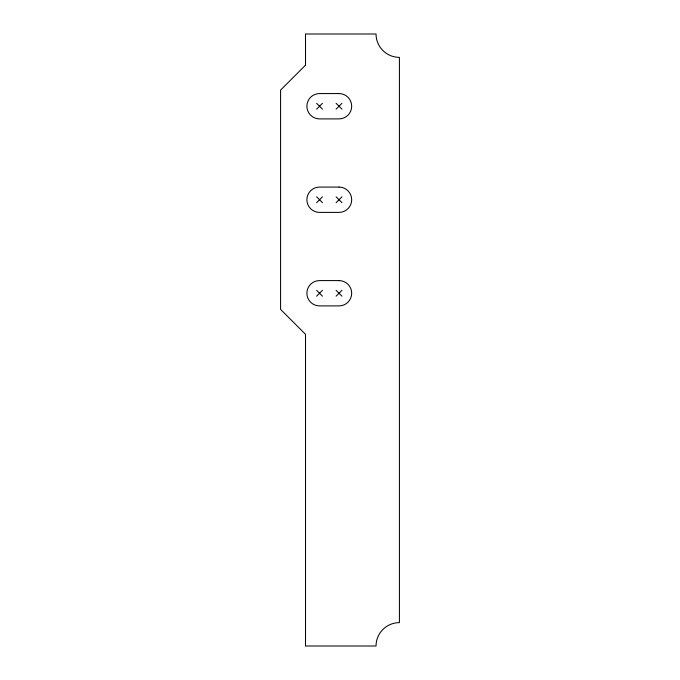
<?xml version="1.0" encoding="UTF-8"?>
<svg xmlns="http://www.w3.org/2000/svg" width="680" height="680" viewBox="0 0 680 680"><rect width="100%" height="100%" fill="white"/><g stroke="black" fill="none" stroke-linecap="round" stroke-linejoin="round"><path stroke-width="1.02" d="M316.625 109.157L322.464 103.309M336.107 109.157L341.947 103.309M316.625 202.666L322.464 196.817M336.107 202.666L341.947 196.817M316.625 296.166L322.464 290.326M336.107 296.166L341.947 290.326M336.107 103.309L341.947 109.157M316.625 103.309L322.464 109.157M336.107 196.817L341.947 202.666M316.625 196.817L322.464 202.666M336.107 290.326L341.947 296.166M316.625 290.326L322.464 296.166M305.515 65.161L280.585 90.091L280.585 309.383L305.515 334.322L305.515 646L376.04 646A23.375 23.375 0 0 1 399.415 622.625L399.415 57.375A23.375 23.375 0 0 1 376.04 34L305.515 34L305.515 65.161M339.023 93.568L319.549 93.568A12.665 12.665 0 0 0 306.884 106.233A12.665 12.665 0 0 0 319.549 118.898L339.023 118.898A12.665 12.665 0 0 0 351.688 106.233A12.665 12.665 0 0 0 339.023 93.568M339.023 187.077L319.549 187.077A12.665 12.665 0 0 0 306.884 199.742A12.665 12.665 0 0 0 319.549 212.406L339.023 212.406A12.665 12.665 0 0 0 351.688 199.742A12.665 12.665 0 0 0 339.023 187.077M339.023 280.585L319.549 280.585A12.665 12.665 0 0 0 306.884 293.25A12.665 12.665 0 0 0 319.549 305.906L339.023 305.906A12.665 12.665 0 0 0 351.688 293.25A12.665 12.665 0 0 0 339.023 280.585"/></g></svg>
